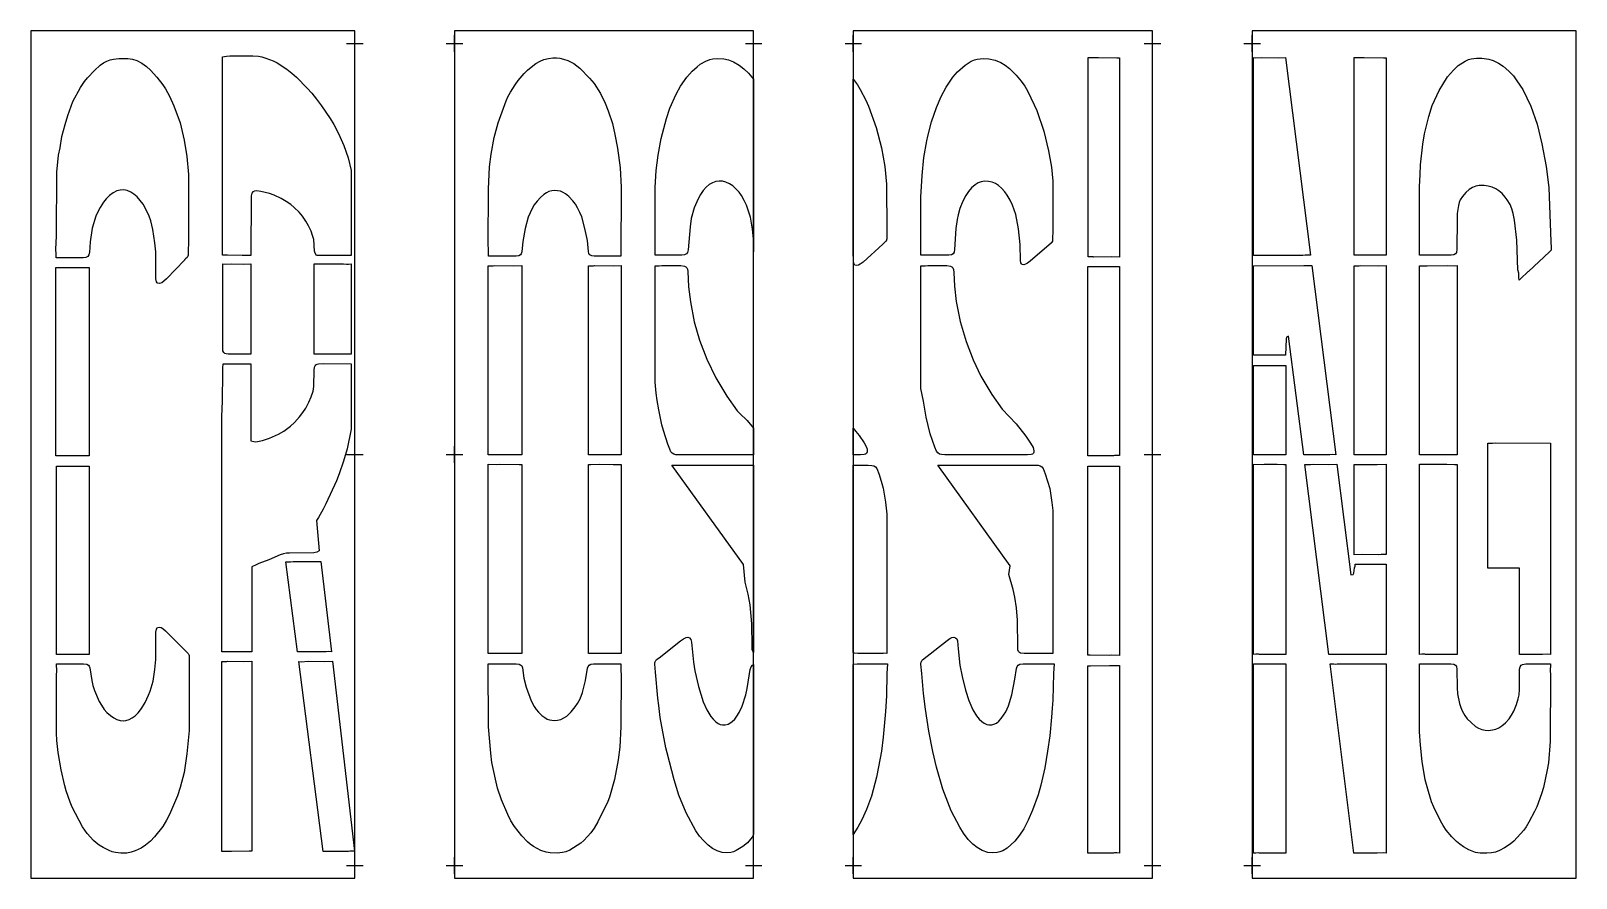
# Model space of a CAD drawing. Header units: inches. Extents: x 0 to 186, y 0 to 102.
import ezdxf

# ---------------------------------------------------------------- set-up
doc = ezdxf.new("R2010")
doc.units = ezdxf.units.IN
doc.header["$MEASUREMENT"] = 0
doc.layers.add('CUT', color=1, linetype='Continuous')
doc.layers.add('REG', color=5, linetype='Continuous')

msp = doc.modelspace()

# ---------------------------------------------------------------- linework, layer by layer
at = {"layer": 'CUT'}
for points in [[(3.52, 87.94), (3.73, 89.29), (4.11, 90.73), (4.45, 91.81), (5.05, 93.49), (5.98, 95.19), (6.44, 95.92), (6.81, 96.36), (7.65, 97.25), (8.34, 97.88), (8.75, 98.16), (9.13, 98.36), (9.53, 98.51), (9.94, 98.62), (10.58, 98.69), (11.66, 98.68), (12.22, 98.6), (12.77, 98.42), (13.34, 98.12), (13.92, 97.7), (14.39, 97.26), (15.16, 96.43), (15.9, 95.49), (16.22, 95.02), (16.7, 94.13), (17.22, 92.97), (17.96, 90.94), (18.46, 88.86), (18.76, 86.9), (18.96, 84.72), (18.96, 76.36), (18.94, 75.73), (18.93, 75.69), (18.94, 75.39), (18.95, 75.1), (18.94, 74.99), (18.91, 74.9), (18.87, 74.82), (18.8, 74.74), (18.6, 74.54), (18.5, 74.43), (18.48, 74.4), (16.33, 72.17), (16.02, 71.88), (15.75, 71.68), (15.48, 71.59), (15.29, 71.62), (15.21, 71.68), (15.13, 71.8), (15.06, 72.16), (15.04, 75.39), (14.94, 76.5), (14.7, 78.1), (14.42, 79.14), (14.22, 79.68), (13.75, 80.71), (13.5, 81.14), (13.16, 81.6), (12.79, 82.04), (12.41, 82.36), (12.05, 82.59), (11.59, 82.77), (11.18, 82.85), (10.76, 82.84), (10.36, 82.74), (9.91, 82.52), (9.46, 82.17), (9.06, 81.78), (8.76, 81.38), (8.33, 80.73), (8.05, 80.23), (7.82, 79.7), (7.38, 78.27), (7.15, 76.59), (7.07, 75.33), (6.99, 75.03), (6.87, 74.85), (6.63, 74.72), (6.31, 74.68), (3.03, 74.68), (3.03, 74.99), (3.03, 75.12), (3, 75.74), (3.09, 77.28), (3.11, 84.98), (3.33, 87.03)], [(27.8, 98.9), (28.28, 98.74), (29.15, 98.4), (29.66, 98.14), (30.8, 97.38), (31.43, 96.91), (31.96, 96.42), (33.28, 95.1), (33.81, 94.51), (34.4, 93.78), (34.99, 92.99), (36.03, 91.46), (36.47, 90.72), (37.02, 89.66), (37.68, 88.22), (38.19, 86.73), (38.54, 85.19), (38.54, 74.98), (34.39, 74.98), (34.23, 75.25), (34.15, 75.47), (34.05, 76.87), (33.92, 77.35), (33.73, 77.89), (33.43, 78.54), (33.11, 79.11), (32.7, 79.69), (32.28, 80.18), (31.71, 80.74), (31.28, 81.11), (30.75, 81.48), (30.12, 81.83), (29.27, 82.23), (28.73, 82.43), (27.69, 82.66), (27.15, 82.74), (26.91, 82.71), (26.71, 82.62), (26.58, 82.45), (26.51, 82.15), (26.48, 74.96), (25.43, 74.98), (23.69, 75.01), (23.39, 75.02), (23.08, 75.02), (23.08, 98.89), (23.54, 98.97), (23.94, 99), (26.74, 99), (27.39, 98.97)], [(55.77, 89.16), (56.25, 90.95), (57.21, 93.59), (57.42, 94.05), (57.73, 94.61), (58.3, 95.52), (58.68, 96.05), (59.39, 96.87), (59.78, 97.28), (60.22, 97.65), (60.81, 98.06), (61.31, 98.35), (61.77, 98.54), (62.31, 98.68), (62.86, 98.77), (63.28, 98.78), (63.7, 98.72), (64.12, 98.62), (64.66, 98.42), (65.36, 98.07), (66.11, 97.51), (67.26, 96.33), (67.81, 95.67), (68.57, 94.45), (69.14, 93.29), (69.52, 92.36), (70.01, 90.85), (70.31, 89.54), (70.62, 87.89), (70.93, 85.5), (71.05, 83.18), (71.04, 74.88), (67.83, 74.89), (67.52, 74.93), (67.28, 75.06), (67.19, 75.19), (67.12, 75.43), (67, 76.77), (66.71, 78.23), (66.33, 79.6), (66.11, 80.13), (65.82, 80.71), (65.56, 81.14), (65.26, 81.54), (64.76, 82.06), (64.38, 82.38), (64.08, 82.56), (63.76, 82.69), (63.42, 82.75), (63.06, 82.77), (62.71, 82.74), (62.37, 82.66), (62.06, 82.52), (61.76, 82.32), (61.34, 81.93), (60.95, 81.51), (60.61, 81.05), (60.35, 80.62), (59.88, 79.58), (59.5, 78.2), (59.22, 76.66), (59.1, 75.4), (59.02, 75.17), (58.93, 75.04), (58.74, 74.94), (58.43, 74.89), (56.21, 74.88), (56.1, 74.88), (55.08, 74.88), (55.08, 75.19), (55.08, 75.82), (55.07, 76.19), (55.08, 82.96), (55.22, 85.63), (55.42, 87.15)], [(75.89, 89.06), (76.51, 91.47), (76.94, 92.69), (77.69, 94.38), (78.21, 95.33), (78.98, 96.45), (79.62, 97.14), (80.2, 97.67), (80.59, 97.98), (81.28, 98.35), (81.74, 98.54), (82.09, 98.63), (82.72, 98.69), (83.43, 98.65), (83.99, 98.52), (84.58, 98.28), (85.26, 97.88), (85.84, 97.45), (86.41, 96.9), (87.02, 96.19), (87.02, 75.42), (87.01, 76.95), (86.88, 78.12), (86.62, 79.58), (86.15, 81.02), (85.88, 81.6), (85.56, 82.17), (85.27, 82.57), (84.89, 83), (84.52, 83.33), (84.1, 83.61), (83.66, 83.81), (83.26, 83.9), (82.85, 83.92), (82.45, 83.86), (82.05, 83.73), (81.68, 83.52), (81.3, 83.2), (80.92, 82.77), (80.6, 82.3), (80.32, 81.8), (79.86, 80.69), (79.51, 79.4), (79.36, 78.43), (79.12, 75.65), (79.05, 75.34), (78.93, 75.16), (78.69, 75.03), (78.37, 74.99), (75.17, 74.99), (75.17, 75.3), (75.18, 75.92), (75.17, 76.1), (75.17, 83.15), (75.29, 85.19), (75.52, 87.05)], [(107.98, 89.33), (108.44, 91.05), (109.04, 92.79), (109.59, 94.1), (110.19, 95.24), (111, 96.43), (111.56, 97.09), (112.47, 97.89), (113.2, 98.34), (113.6, 98.5), (113.94, 98.6), (114.65, 98.69), (115.35, 98.65), (116.1, 98.47), (116.76, 98.21), (117.31, 97.88), (117.82, 97.48), (118.62, 96.66), (119.24, 95.95), (119.65, 95.36), (119.97, 94.8), (120.78, 93.12), (121.1, 92.4), (121.95, 89.95), (122.51, 87.58), (122.86, 85.58), (123.02, 83.92), (123.02, 77.66), (123.01, 77.25), (123.01, 76.82), (123, 76.75), (122.98, 76.67), (122.93, 76.58), (122.9, 76.53), (122.86, 76.49), (120.33, 74.28), (120, 74.02), (119.76, 73.9), (119.54, 73.84), (119.34, 73.88), (119.27, 73.94), (119.19, 74.07), (119.13, 74.36), (119.1, 76.28), (118.92, 78.16), (118.57, 79.88), (118.18, 81.04), (117.91, 81.62), (117.54, 82.24), (117.25, 82.64), (116.86, 83.06), (116.49, 83.4), (116.13, 83.63), (115.75, 83.79), (115.28, 83.88), (114.82, 83.9), (114.42, 83.84), (114.03, 83.7), (113.68, 83.48), (113.25, 83.1), (112.88, 82.67), (112.57, 82.19), (112.2, 81.49), (111.85, 80.62), (111.63, 79.87), (111.51, 79.31), (111.36, 78.2), (111.21, 75.69), (111.15, 75.38), (111.04, 75.18), (110.82, 75.04), (110.5, 74.99), (107.16, 74.99), (107.16, 75.93), (107.16, 76.09), (107.16, 81.99), (107.29, 84.6), (107.51, 86.75), (107.86, 88.77)], [(130.14, 74.79), (127.97, 74.78), (127.88, 74.8), (127.6, 74.79), (127.3, 74.79), (127.3, 98.8), (128.4, 98.79), (128.54, 98.8), (130.75, 98.78), (131.05, 98.78), (131.05, 74.78)], [(153.41, 75.01), (153.13, 74.98), (147.18, 74.98), (147.18, 98.79), (147.48, 98.77), (148.17, 98.8), (150.2, 98.78), (151.06, 98.79), (154.07, 74.99), (153.77, 75)], [(162.21, 74.99), (160.07, 74.99), (159.95, 75), (159.65, 75), (159.34, 75), (159.34, 98.8), (160.38, 98.79), (160.52, 98.8), (162.85, 98.78), (163.16, 98.78), (163.16, 74.99)], [(167.58, 88.37), (167.78, 89.63), (168.29, 91.71), (168.73, 93.01), (169.56, 94.82), (169.98, 95.57), (170.57, 96.48), (171.27, 97.29), (171.85, 97.82), (172.7, 98.36), (173.08, 98.54), (173.42, 98.64), (174.06, 98.73), (174.69, 98.74), (175.52, 98.61), (176.06, 98.44), (176.7, 98.12), (177.24, 97.77), (177.94, 97.16), (178.49, 96.59), (178.92, 96.01), (179.61, 94.93), (180.58, 92.94), (181.35, 90.77), (181.92, 88.41), (182.42, 85.67), (182.74, 83.13), (183, 76.66), (183, 76.59), (183.03, 75.91), (183.04, 75.61), (182.82, 75.4), (180.29, 73.03), (180.22, 72.98), (179.4, 72.2), (179.17, 71.99), (179.16, 72.3), (179.13, 72.85), (179.03, 73.23), (178.9, 76.81), (178.62, 79.21), (178.47, 80.03), (178.32, 80.58), (178.09, 81.1), (177.76, 81.66), (177.51, 82), (177.12, 82.41), (176.74, 82.74), (176.38, 82.97), (175.93, 83.17), (175.45, 83.32), (174.96, 83.38), (174.39, 83.37), (173.98, 83.29), (173.58, 83.14), (173.15, 82.89), (172.78, 82.56), (172.35, 82.08), (172.1, 81.66), (171.96, 81.33), (171.87, 80.99), (171.74, 80.02), (171.71, 79.31), (171.7, 75.72), (171.65, 75.34), (171.54, 75.16), (171.31, 75.03), (170.99, 74.99), (167.18, 74.99), (167.18, 75.3), (167.18, 75.92), (167.17, 76.12), (167.18, 83.25), (167.26, 84.66), (167.3, 85.87)], [(99.06, 96.14), (99.52, 95.5), (99.86, 94.94), (100.51, 93.66), (100.84, 92.94), (101.78, 90.37), (102.42, 87.94), (102.82, 85.66), (103.02, 83.55), (103.04, 77.89), (103.04, 76.95), (103.03, 76.86), (103.01, 76.79), (102.97, 76.7), (102.9, 76.63), (102.59, 76.33), (100.19, 74.16), (99.86, 73.9), (99.63, 73.78), (99.41, 73.74), (99.22, 73.79), (99.16, 73.86), (99.08, 73.99), (99.03, 74.3), (99.02, 75.42), (99.02, 96.19)], [(7.01, 73.53), (7.01, 50.86), (6.71, 50.86), (5.56, 50.85), (4.2, 50.86), (3, 50.86), (3, 73.52), (3.31, 73.52), (3.59, 73.51), (3.72, 73.53), (6.07, 73.52)], [(25.82, 63.08), (23.76, 63.08), (23.5, 63.11), (23.34, 63.17), (23.23, 63.27), (23.09, 63.47), (23.09, 73.94), (23.39, 73.93), (24.1, 73.95), (25.55, 73.93), (26.49, 73.94), (26.49, 63.09), (26.18, 63.1), (25.94, 63.1)], [(38.54, 63.07), (34.84, 63.08), (34.73, 63.09), (34.41, 63.09), (34.11, 63.09), (34.11, 73.94), (35.05, 73.94), (37.64, 73.95), (37.98, 73.93), (38.25, 73.92), (38.54, 73.94)], [(59.09, 50.97), (58.79, 50.97), (56.43, 50.95), (56.04, 50.96), (55.07, 50.95), (55.07, 73.73), (55.38, 73.72), (55.66, 73.72), (55.8, 73.74), (58.14, 73.73), (59.09, 73.74)], [(71.05, 73.74), (71.05, 50.96), (70.74, 50.97), (69.71, 50.95), (68.05, 50.97), (67.13, 50.97), (67.13, 73.73), (67.43, 73.72), (67.73, 73.72), (67.86, 73.74), (70.09, 73.73)], [(78.97, 73.47), (79.04, 73.31), (79.09, 73.05), (79.18, 71.19), (79.4, 69.37), (79.86, 66.97), (80.5, 64.76), (81.37, 62.48), (82.48, 60.23), (83.79, 58.01), (85.05, 56.27), (85.34, 55.95), (86.22, 55.1), (87.02, 54.16), (87.02, 50.95), (78.07, 50.95), (77.66, 50.98), (77.41, 51.03), (77.2, 51.15), (77.05, 51.33), (76.91, 51.63), (76.69, 52.24), (76.15, 53.88), (75.96, 54.57), (75.59, 56.39), (75.42, 57.5), (75.3, 58.39), (75.17, 59.71), (75.17, 73.73), (75.52, 73.71), (75.64, 73.71), (75.97, 73.74), (78.26, 73.74), (78.71, 73.67), (78.86, 73.59)], [(110.98, 73.49), (111.07, 73.28), (111.14, 72.9), (111.2, 71.27), (111.42, 69.41), (111.89, 67.03), (112.61, 64.59), (113.44, 62.38), (114.37, 60.43), (115.68, 58.21), (116.94, 56.45), (118.63, 54.68), (119.8, 53.22), (120.35, 52.38), (120.66, 51.83), (120.77, 51.46), (120.77, 51.29), (120.71, 51.15), (120.6, 51.06), (120.44, 51), (119.98, 50.96), (110.05, 50.96), (109.63, 50.99), (109.39, 51.06), (109.19, 51.19), (109.04, 51.39), (108.82, 51.9), (108.29, 53.47), (107.8, 55.48), (107.45, 57.42), (107.16, 58.94), (107.16, 73.72), (107.5, 73.71), (107.66, 73.7), (107.99, 73.74), (110.28, 73.74), (110.73, 73.68), (110.87, 73.61)], [(130.76, 50.88), (130.48, 50.88), (130.33, 50.86), (128.2, 50.86), (127.25, 50.86), (127.25, 73.62), (127.56, 73.63), (129.88, 73.64), (130.1, 73.64), (131.06, 73.64), (131.06, 50.87)], [(156.75, 50.99), (156.41, 50.97), (156.07, 50.95), (154.24, 50.96), (153.26, 50.96), (151.42, 65.23), (151.16, 65.13), (151.12, 64.94), (151.05, 62.97), (150.48, 62.98), (150.23, 62.97), (147.18, 62.98), (147.18, 73.73), (153.24, 73.74), (153.33, 73.74), (153.91, 73.74), (154.21, 73.74), (157.1, 50.98)], [(163.16, 50.97), (162.85, 50.97), (160.53, 50.95), (160.31, 50.96), (159.34, 50.95), (159.34, 73.72), (159.65, 73.72), (159.93, 73.72), (160.07, 73.74), (162.2, 73.73), (163.16, 73.74)], [(167.9, 50.96), (167.8, 50.98), (167.48, 50.97), (167.17, 50.97), (167.17, 73.73), (168.09, 73.73), (170.52, 73.75), (171.44, 73.73), (171.71, 73.74), (171.71, 50.96), (170.76, 50.96)], [(23.13, 61.93), (26.49, 61.91), (26.49, 52.63), (26.84, 52.55), (27.07, 52.53), (27.89, 52.67), (28.71, 52.95), (29.82, 53.46), (30.44, 53.82), (31.24, 54.43), (31.72, 54.86), (32.35, 55.55), (32.75, 56.06), (33.11, 56.6), (33.48, 57.3), (33.75, 57.96), (33.97, 58.64), (34.08, 59.2), (34.12, 61.14), (34.16, 61.53), (34.22, 61.68), (34.32, 61.8), (34.46, 61.87), (34.64, 61.91), (35.26, 61.94), (38.54, 61.93), (38.54, 54.06), (38.07, 51.7), (37.65, 50.18), (37.13, 48.69), (36.78, 47.82), (35.51, 45.07), (35.19, 44.43), (34.63, 43.43), (34.4, 43.05), (34.7, 39.4), (34.43, 39.23), (34.07, 39.16), (31.13, 39.14), (30.77, 39.11), (30.43, 39.05), (30.02, 38.92), (28.64, 38.32), (27.43, 37.86), (27.12, 37.7), (26.59, 37.49), (26.59, 27.24), (25.63, 27.24), (24.97, 27.23), (23.9, 27.25), (22.99, 27.25), (22.99, 27.56), (22.99, 28.13), (22.98, 28.2), (22.98, 55.57), (23.08, 57.41), (23.09, 60.86), (23.12, 61.43)], [(151.1, 50.97), (150.8, 50.98), (150.44, 50.97), (150.09, 50.95), (148.13, 50.96), (147.18, 50.96), (147.18, 61.71), (147.49, 61.71), (147.78, 61.7), (147.91, 61.72), (150.13, 61.72), (151.1, 61.73)], [(99.34, 53.79), (99.73, 53.28), (100.34, 52.39), (100.58, 51.95), (100.68, 51.63), (100.69, 51.33), (100.61, 51.14), (100.49, 51.05), (100.33, 50.99), (99.87, 50.95), (99.02, 50.95), (99.02, 54.16)], [(182, 26.93), (180.15, 26.94), (179.23, 26.94), (179.23, 37.3), (175.42, 37.3), (175.42, 52.38), (175.73, 52.38), (175.86, 52.37), (175.99, 52.36), (176.28, 52.39), (182.94, 52.38), (182.94, 26.94), (182.64, 26.95)], [(6.71, 49.59), (7.01, 49.6), (7.01, 26.94), (6.09, 26.94), (4.43, 26.93), (3.4, 26.94), (3.1, 26.93), (3.1, 49.61), (4.05, 49.6), (6.28, 49.61), (6.4, 49.59)], [(58.16, 27.05), (55.8, 27.04), (55.69, 27.05), (55.38, 27.05), (55.07, 27.05), (55.07, 49.82), (56.04, 49.81), (56.43, 49.82), (58.79, 49.8), (59.09, 49.8), (59.09, 27.04)], [(71.05, 27.05), (70.74, 27.05), (70.45, 27.06), (70.32, 27.04), (68.09, 27.04), (67.13, 27.03), (67.13, 49.81), (67.43, 49.81), (68.46, 49.82), (70.12, 49.8), (71.05, 49.8)], [(86.37, 34.18), (86.01, 35.63), (85.79, 37.76), (77.16, 49.71), (87.02, 49.72), (87.02, 27.17), (87, 27.19), (86.91, 27.31), (86.84, 27.53), (86.82, 27.87), (86.8, 30.6), (86.58, 32.92)], [(100.82, 49.72), (101.24, 49.69), (101.49, 49.63), (101.69, 49.5), (101.85, 49.31), (102.13, 48.6), (102.47, 47.5), (102.62, 46.94), (102.89, 45.26), (103.04, 43.8), (103.04, 27.05), (102.69, 27.07), (102.56, 27.06), (102.22, 27.03), (99.57, 27.04), (99.13, 27.1), (99.02, 27.17), (99.02, 49.72)], [(118.81, 27.77), (118.79, 31.07), (118.65, 32.53), (118.45, 33.84), (118.28, 34.74), (117.76, 36.54), (117.92, 37.59), (109.18, 49.71), (120.85, 49.72), (121.26, 49.7), (121.51, 49.64), (121.71, 49.52), (121.86, 49.33), (122.12, 48.69), (122.66, 46.91), (122.92, 45.24), (123.03, 44.26), (123.03, 27.05), (122.72, 27.05), (122.64, 27.06), (122.25, 27.03), (119.59, 27.03), (119.15, 27.1), (119.01, 27.17), (118.91, 27.29), (118.84, 27.5)], [(131.06, 26.82), (130.1, 26.83), (129.88, 26.82), (127.52, 26.84), (127.25, 26.84), (127.25, 49.61), (128.2, 49.6), (130.33, 49.61), (130.45, 49.59), (130.76, 49.59), (131.06, 49.6)], [(151.1, 26.93), (150.15, 26.94), (147.91, 26.93), (147.79, 26.95), (147.49, 26.95), (147.18, 26.94), (147.18, 49.82), (148.23, 49.81), (148.48, 49.82), (150.06, 49.82), (150.84, 49.81), (151.1, 49.81)], [(157.23, 49.82), (158.93, 36.51), (159.19, 36.56), (159.27, 36.72), (159.38, 37.34), (159.43, 37.55), (159.46, 37.8), (159.7, 37.78), (160.27, 37.81), (162.85, 37.8), (163.16, 37.8), (163.16, 26.92), (162.2, 26.93), (161.72, 26.93), (156.27, 26.94), (153.38, 49.8), (153.72, 49.79), (154.05, 49.8), (154.4, 49.82), (156.24, 49.81)], [(162.86, 38.97), (162.57, 38.96), (162.22, 38.94), (160.29, 38.95), (159.34, 38.94), (159.34, 49.8), (159.65, 49.8), (159.94, 49.79), (160.07, 49.81), (162.1, 49.81), (163.16, 49.82), (163.16, 38.95)], [(171.41, 49.8), (171.71, 49.81), (171.71, 26.93), (170.76, 26.94), (167.9, 26.93), (167.81, 26.95), (167.48, 26.95), (167.17, 26.94), (167.17, 49.82), (167.48, 49.82), (168.16, 49.82), (168.25, 49.82), (170.48, 49.82)], [(35.56, 27.26), (35.23, 27.24), (33.02, 27.24), (32.09, 27.23), (30.69, 38.09), (31, 38.09), (31.13, 38.08), (31.25, 38.07), (31.56, 38.11), (33.96, 38.11), (34.91, 38.12), (36.19, 27.26), (35.83, 27.27)], [(7.47, 23.19), (7.65, 22.59), (8.23, 21.28), (8.48, 20.84), (8.83, 20.31), (9.15, 19.94), (9.58, 19.56), (9.98, 19.28), (10.35, 19.09), (10.74, 18.98), (11.09, 18.95), (11.43, 18.99), (11.83, 19.11), (12.21, 19.3), (12.56, 19.55), (12.91, 19.9), (13.32, 20.41), (13.76, 21.13), (14.17, 22.03), (14.34, 22.5), (14.71, 23.73), (14.94, 25.12), (15.04, 26.3), (15.06, 29.6), (15.12, 29.97), (15.19, 30.11), (15.26, 30.17), (15.45, 30.21), (15.67, 30.16), (15.89, 30.04), (16.21, 29.77), (18.94, 27.03), (18.99, 26.97), (19.03, 26.9), (19.05, 26.83), (19.06, 26.75), (19.06, 25.93), (19.07, 25.84), (19.06, 17.78), (18.78, 14.95), (18.44, 12.7), (17.96, 10.9), (17.64, 9.89), (16.67, 7.66), (16.31, 6.96), (15.87, 6.22), (14.9, 4.97), (14.4, 4.46), (13.8, 3.95), (13.26, 3.61), (12.55, 3.27), (12.08, 3.11), (11.54, 3.02), (10.83, 3.01), (10.2, 3.08), (9.8, 3.17), (9.41, 3.32), (8.7, 3.68), (8.21, 3.97), (7.87, 4.23), (7.55, 4.52), (6.78, 5.37), (6.2, 6.19), (4.96, 8.54), (4.71, 9.13), (4.24, 10.5), (4.07, 11.12), (3.64, 13.04), (3.27, 15.13), (3.12, 16.58), (3.1, 17.44), (3.1, 24.5), (3.11, 24.87), (3.1, 25.78), (6.33, 25.79), (6.72, 25.74), (6.92, 25.65), (7.03, 25.53), (7.11, 25.32), (7.32, 23.81)], [(75.23, 26.19), (75.28, 26.25), (75.34, 26.31), (75.63, 26.54), (78.23, 28.58), (78.58, 28.82), (78.88, 28.96), (79.11, 28.99), (79.3, 28.93), (79.46, 28.72), (79.54, 28.42), (79.77, 25.99), (79.95, 24.96), (80.38, 23.08), (80.96, 21.23), (81.39, 20.24), (81.88, 19.45), (82.15, 19.12), (82.45, 18.82), (82.74, 18.62), (82.99, 18.51), (83.25, 18.45), (83.6, 18.45), (83.93, 18.52), (84.17, 18.64), (84.45, 18.85), (84.75, 19.15), (85.01, 19.49), (85.27, 19.92), (85.64, 20.7), (86.08, 22.07), (86.25, 22.84), (86.61, 25.11), (86.71, 25.42), (86.87, 25.64), (87.02, 25.71), (87.02, 5.24), (86.82, 4.91), (86.26, 4.25), (85.72, 3.79), (84.93, 3.31), (84.61, 3.17), (84.28, 3.08), (83.73, 3.03), (83.24, 3.08), (82.64, 3.28), (82.07, 3.58), (81.55, 3.96), (80.98, 4.51), (80.51, 5.05), (80.06, 5.7), (78.89, 7.85), (78.03, 9.98), (77.44, 11.83), (76.59, 15.07), (76.45, 15.7), (75.78, 19.35), (75.62, 20.77), (75.48, 21.68), (75.22, 24.81), (75.12, 25.74), (75.11, 25.81), (75.12, 25.89), (75.13, 25.97), (75.16, 26.05), (75.19, 26.11)], [(107.31, 26.22), (107.36, 26.27), (110.3, 28.62), (110.65, 28.86), (110.89, 28.96), (111.13, 28.99), (111.33, 28.94), (111.47, 28.79), (111.55, 28.57), (111.63, 27.6), (111.86, 25.63), (112.12, 24.27), (112.53, 22.61), (112.93, 21.38), (113.41, 20.26), (113.85, 19.52), (114.17, 19.14), (114.48, 18.84), (114.77, 18.64), (115.08, 18.5), (115.35, 18.45), (115.69, 18.46), (115.95, 18.52), (116.26, 18.67), (116.54, 18.88), (116.83, 19.2), (117.12, 19.6), (117.37, 20.03), (117.69, 20.76), (118.11, 22.05), (118.47, 23.94), (118.67, 25.23), (118.75, 25.47), (118.87, 25.64), (119.07, 25.74), (119.45, 25.79), (123.19, 25.78), (123.12, 24.62), (123.03, 21.43), (122.94, 20.45), (122.89, 19.39), (122.66, 17.11), (122.41, 15.27), (122.07, 13.27), (121.59, 11.19), (121.26, 10.02), (120.61, 8.19), (120.07, 6.96), (119.54, 5.95), (119.04, 5.16), (118.45, 4.44), (117.55, 3.62), (117, 3.29), (116.67, 3.16), (116.33, 3.07), (115.77, 3.03), (115.21, 3.1), (114.53, 3.34), (113.91, 3.68), (113.41, 4.09), (112.86, 4.65), (112.29, 5.39), (111.83, 6.12), (110.81, 8.1), (109.81, 10.71), (109.04, 13.37), (108.6, 15.25), (108.1, 17.68), (107.69, 20.33), (107.46, 22.22), (107.27, 24.63), (107.16, 25.74), (107.15, 25.8), (107.16, 25.88), (107.17, 25.95), (107.2, 26.03), (107.22, 26.09), (107.26, 26.15)], [(26.59, 26.1), (26.59, 3.23), (26.28, 3.23), (24.14, 3.21), (24.01, 3.21), (22.98, 3.21), (22.98, 26.08), (23.29, 26.08), (23.58, 26.08), (23.71, 26.1), (25.63, 26.09)], [(38.98, 3.23), (38.67, 3.23), (38.39, 3.24), (38.24, 3.22), (36.06, 3.22), (35.18, 3.21), (32.24, 26.07), (32.55, 26.05), (33.38, 26.1), (35.36, 26.09), (36.31, 26.11)], [(59.19, 25.32), (59.35, 24.07), (59.63, 22.97), (60.24, 21.36), (60.59, 20.65), (60.84, 20.31), (61.12, 19.98), (61.53, 19.58), (61.87, 19.32), (62.17, 19.15), (62.43, 19.06), (62.71, 19), (63.05, 18.98), (63.39, 19.01), (63.79, 19.11), (64.17, 19.28), (64.53, 19.51), (65.03, 20.01), (65.53, 20.63), (65.82, 21.04), (66.12, 21.6), (66.4, 22.34), (66.76, 23.78), (67.02, 25.26), (67.1, 25.49), (67.23, 25.65), (67.42, 25.74), (67.74, 25.79), (69.96, 25.8), (70.06, 25.79), (71.04, 25.79), (71.04, 24.85), (71.05, 24.65), (71.04, 18.24), (70.91, 15.77), (70.71, 14.23), (70.27, 11.86), (69.65, 9.75), (69.46, 9.21), (68.24, 6.76), (67.81, 6.02), (67.4, 5.43), (67.03, 4.99), (66.58, 4.52), (66.2, 4.21), (64.87, 3.37), (64.42, 3.18), (64, 3.07), (63.37, 3.01), (62.51, 3.03), (62.02, 3.12), (61.41, 3.34), (60.96, 3.55), (60.53, 3.81), (60.12, 4.1), (59.79, 4.38), (59.09, 5.1), (58.21, 6.23), (57.79, 6.9), (57.41, 7.67), (56.66, 9.42), (56.16, 10.84), (55.51, 13.93), (55.37, 15.04), (55.09, 18.2), (55.07, 25.79), (58.41, 25.79), (58.8, 25.75), (59, 25.65), (59.11, 25.54)], [(99.08, 25.74), (99.47, 25.79), (103.14, 25.78), (103.06, 24.62), (103.02, 21.95), (102.91, 20.06), (102.62, 16.97), (102.41, 15.29), (102.07, 13.39), (101.79, 12.14), (101.19, 9.87), (100.61, 8.25), (100.06, 7.01), (99.57, 6.14), (99.02, 5.24), (99.02, 25.71)], [(130.48, 3.03), (130.33, 3.01), (128.2, 3.02), (127.25, 3.01), (127.25, 25.57), (127.56, 25.57), (129.88, 25.59), (130.1, 25.58), (131.06, 25.59), (131.06, 3.02), (130.76, 3.03)], [(150.15, 3.02), (147.91, 3.01), (147.8, 3.03), (147.49, 3.02), (147.18, 3.02), (147.18, 25.78), (148.1, 25.78), (149.77, 25.8), (150.8, 25.78), (151.1, 25.79), (151.1, 3.01)], [(162.09, 3), (160.29, 3), (160.23, 3.01), (159.6, 3), (159.29, 3), (156.42, 25.79), (156.72, 25.79), (156.88, 25.78), (157.03, 25.77), (157.26, 25.79), (163.16, 25.79), (163.16, 3.02), (162.86, 3.03)], [(171.77, 22.19), (172, 21.01), (172.16, 20.53), (172.33, 20.14), (172.64, 19.59), (172.93, 19.19), (173.39, 18.73), (173.93, 18.27), (174.29, 18.04), (174.68, 17.89), (175.08, 17.8), (175.49, 17.79), (175.96, 17.84), (176.37, 17.94), (176.75, 18.11), (177.11, 18.34), (177.54, 18.71), (177.97, 19.19), (178.27, 19.6), (178.55, 20.09), (178.87, 20.89), (179.07, 21.58), (179.18, 22.07), (179.22, 22.71), (179.24, 25.15), (179.3, 25.45), (179.41, 25.63), (179.59, 25.73), (179.97, 25.79), (182.94, 25.78), (182.93, 24.86), (182.94, 24.6), (182.92, 16.46), (182.7, 13.86), (182.56, 13.05), (182.11, 10.9), (181.88, 10.14), (181.32, 8.59), (181.05, 8), (180.36, 6.74), (180.04, 6.18), (179.75, 5.77), (178.55, 4.43), (178.1, 4.08), (177.43, 3.66), (176.8, 3.32), (176.34, 3.14), (175.85, 3.04), (175.28, 3.01), (174.49, 3.02), (173.92, 3.1), (173.52, 3.23), (173.13, 3.41), (172.5, 3.76), (172.03, 4.08), (171.65, 4.41), (171.09, 4.96), (170.39, 5.79), (170.03, 6.32), (169.7, 6.88), (168.91, 8.54), (168.65, 9.2), (168.1, 10.99), (167.88, 11.83), (167.5, 14.04), (167.3, 16.01), (167.19, 17.62), (167.17, 24.6), (167.18, 24.85), (167.17, 25.78), (170.94, 25.79), (171.32, 25.74), (171.51, 25.64), (171.63, 25.47), (171.69, 25.17), (171.71, 22.89)]]:
    msp.add_lwpolyline(points, close=True, dxfattribs=at)
at = {"layer": 'REG'}
for points in [[(0, 0), (39.01, 0), (39.01, 102), (0, 102)], [(51.01, 0), (87.02, 0), (87.02, 102), (51.01, 102)], [(99.02, 0), (135.03, 0), (135.03, 102), (99.02, 102)], [(147.03, 0), (186.04, 0), (186.04, 102), (147.03, 102)]]:
    msp.add_lwpolyline(points, close=True, dxfattribs=at)
for points in [[(38.01, 100.5), (40.01, 100.5)], [(39.01, 99.5), (39.01, 101.5)], [(50.01, 100.5), (52.01, 100.5)], [(51.01, 99.5), (51.01, 101.5)], [(86.02, 100.5), (88.02, 100.5)], [(87.02, 99.5), (87.02, 101.5)], [(98.02, 100.5), (100.02, 100.5)], [(99.02, 99.5), (99.02, 101.5)], [(134.03, 100.5), (136.03, 100.5)], [(135.03, 99.5), (135.03, 101.5)], [(146.03, 100.5), (148.03, 100.5)], [(147.03, 99.5), (147.03, 101.5)], [(38.01, 51), (40.01, 51)], [(39.01, 50), (39.01, 52)], [(50.01, 51), (52.01, 51)], [(51.01, 50), (51.01, 52)], [(134.03, 51), (136.03, 51)], [(135.03, 50), (135.03, 52)], [(39.01, 0.5), (39.01, 2.5)], [(51.01, 0.5), (51.01, 2.5)], [(87.02, 0.5), (87.02, 2.5)], [(99.02, 0.5), (99.02, 2.5)], [(135.03, 0.5), (135.03, 2.5)], [(147.03, 0.5), (147.03, 2.5)], [(38.01, 1.5), (40.01, 1.5)], [(50.01, 1.5), (52.01, 1.5)], [(86.02, 1.5), (88.02, 1.5)], [(98.02, 1.5), (100.02, 1.5)], [(134.03, 1.5), (136.03, 1.5)], [(146.03, 1.5), (148.03, 1.5)]]:
    msp.add_lwpolyline(points, dxfattribs=at)

doc.saveas('drawing.dxf')
